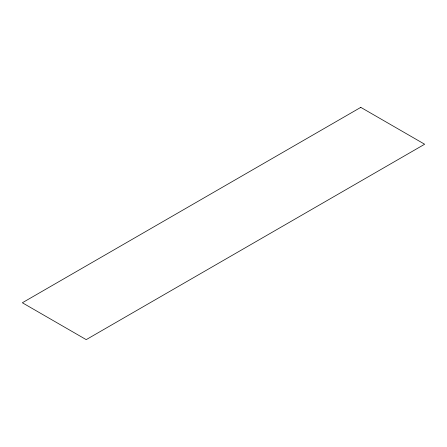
<?xml version="1.0" encoding="UTF-8"?>
<svg xmlns="http://www.w3.org/2000/svg" width="447" height="447" viewBox="0 0 447 447"><rect width="100%" height="100%" fill="white"/><g stroke="black" fill="none" stroke-linecap="round" stroke-linejoin="round"><path stroke-width="0.67" d="M360.79 107.369L22.35 302.764L86.21 339.631L424.65 144.236L360.79 107.369"/></g></svg>
